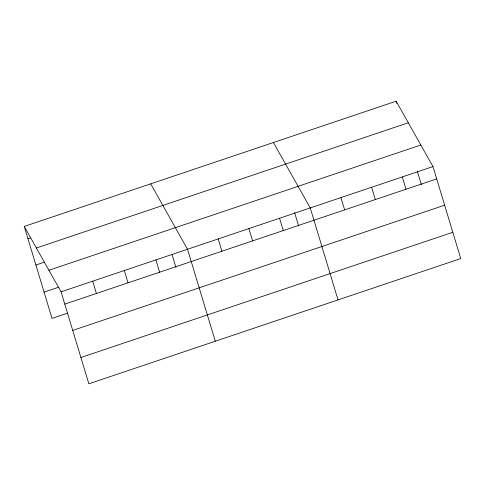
<?xml version="1.0" encoding="UTF-8"?>
<svg xmlns="http://www.w3.org/2000/svg" width="485" height="485" viewBox="0 0 485 485"><rect width="100%" height="100%" fill="white"/><g stroke="black" fill="none" stroke-linecap="round" stroke-linejoin="round"><path stroke-width="0.73" d="M24.25 226.428L396.154 101.195L432.978 166.597L460.75 258.572L88.846 383.805L61.074 291.825L24.25 226.428L52.022 318.403L67.476 313.201M27.966 238.723L30.773 237.777M36.399 248.005L408.309 122.778M35.902 265.022L44.335 262.179M48.924 270.242L420.828 145.015M44.08 292.109L58.837 287.144M61.074 291.825L432.978 166.597M64.79 304.125L436.694 178.898M72.726 330.418L444.63 205.191M80.904 357.512L452.814 232.279M273.425 142.523L310.248 207.919L338.021 299.9M150.696 183.845L187.519 249.248L215.291 341.228M396.154 101.195L396.815 103.366M417.276 171.144L421.35 184.646M402.295 176.928L406.012 189.229M371.613 187.258L375.329 199.559M340.931 197.589L344.647 209.89M294.547 212.472L298.621 225.974M279.566 218.25L283.282 230.551M248.884 228.587L252.6 240.881M218.201 238.917L221.918 251.218M172.029 254.51L175.891 267.302M155.909 259.893L159.626 272.194M124.299 270.533L128.01 282.834M92.683 281.179L96.4 293.48"/></g></svg>
